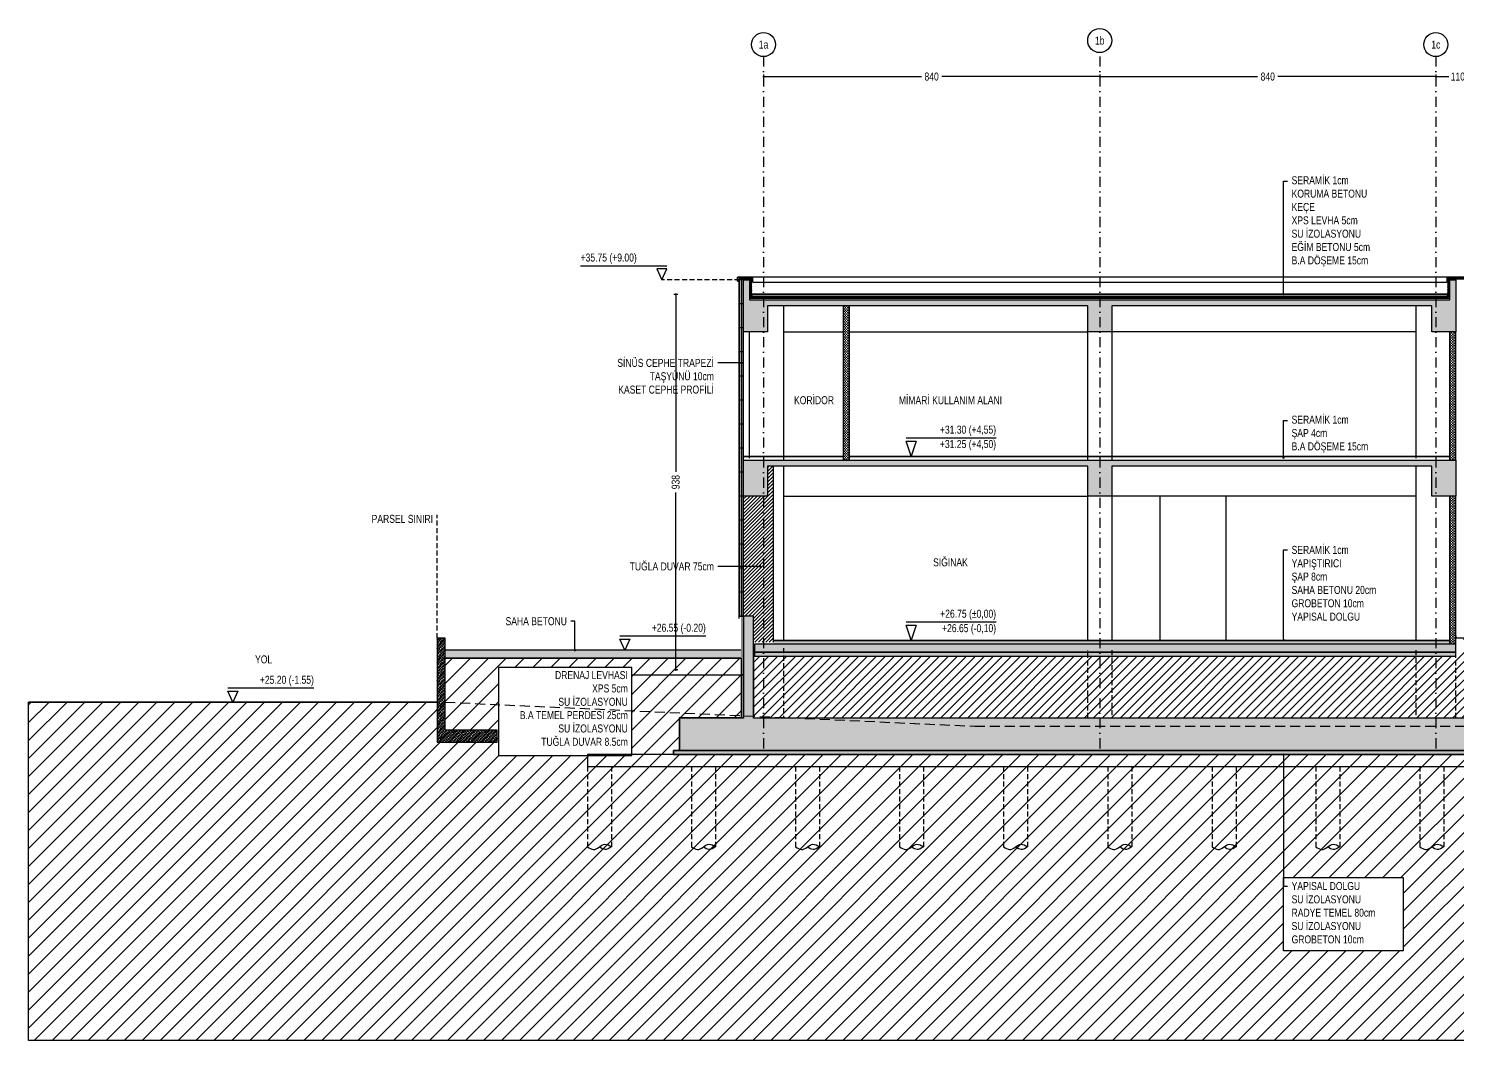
# Model space of a CAD drawing. Header units: centimetres. Extents: x 77182 to 116086, y 20619 to 33555.
# Drawn here: x 90438 to 94009, y 20940 to 23468 of the extents above; entities that cross this region are included whole.
import ezdxf
from ezdxf import colors
from ezdxf.entities.mleader import LeaderData, LeaderLine
from ezdxf.enums import TextEntityAlignment as Align
from ezdxf.math import Vec2, Vec3

# ---------------------------------------------------------------- set-up
doc = ezdxf.new("R2010")
doc.units = ezdxf.units.CM
doc.header["$LTSCALE"] = 100
doc.linetypes.add('DASHDOT2', pattern=[0.5, 0.25, -0.125, 0, -0.125])
doc.linetypes.add('HIDDEN2', pattern=[0.1875, 0.125, -0.0625])
for name, color, linetype in [('A-ANNO-DIMS', 187, 'Continuous'), ('A-ANNO-GRID', 155, 'DASHDOT2'), ('A-ANNO-TEXT', 50, 'Continuous'), ('A-ELEV-01', 255, 'Continuous'), ('A-ELEV-03', 251, 'Continuous'), ('A-ELEV-04', 250, 'Continuous'), ('A-FNSH-TILE', 63, 'Continuous'), ('A-HATCH', 253, 'Continuous'), ('A-WALL', 134, 'Continuous'), ('A-WALL-BRCK', 11, 'Continuous'), ('A-WALL-HTCH', 8, 'Continuous'), ('A-WALL-INSL', 249, 'Continuous'), ('A-WALL-PLST', 129, 'Continuous'), ('A-WALL-SNWPNL', 200, 'Continuous'), ('A-WALL-STEL', 202, 'Continuous'), ('L-TOPO', 49, 'Continuous'), ('S-CONC', 5, 'Continuous'), ('S-HTCH', 8, 'Continuous')]:
    doc.layers.add(name, color=color, linetype=linetype)
doc.styles.add('Fields_100', font='act_simplex.shx', dxfattribs={"width": 0.8, "height": 20})
doc.linetypes.add('BATTING', pattern='A,0.00254,-2.54,[134,ltypeshp.shx,S=2.54,R=0,X=-2.54,Y=0],-5.08,[134,ltypeshp.shx,S=2.54,R=180,X=2.54,Y=0],-2.54', length=10.16254)
doc.dimstyles.new('FIELDS_100', dxfattribs={"dimscale": 0, "dimtxt": 20, "dimasz": 5, "dimexe": 5, "dimexo": 5, "dimgap": 5, "dimtad": 0, "dimdec": 0, "dimzin": 0, "dimdsep": 46, "dimtxsty": 'Fields_100', "dimblk": 'DOT', "dimcen": 0.09, "dimclrt": 50, "dimadec": 0, "dimazin": 0, "dimtfac": 1, "dimtdec": 0, "dimtix": 1, "dimtofl": 0, "dimtmove": 1, "dimatfit": 3, "dimfxl": 5, "dimfxlon": 1, "dimtolj": 1, "dimtzin": 0, "dimarcsym": 0})
pattern_1 = [(45, (84445.261, 23206.629), (-4.490128, 4.490128), [])]
pattern_2 = [(0, (84445.2612, 23156.6288), (1.905, 1.09985226), [1.27, -2.54]), (120, (84445.2612, 23156.6288), (-1.905, 1.09985227), [1.27, -2.54]), (60, (84445.2612, 23156.6288), (4e-09, 2.19970452), [-2.54, 1.27])]
pattern_3 = [(45, (84445.261, 23427.608), (-4.490128, 4.490128), []), (45, (84449.7513, 23427.608), (-4.490128, 4.490128), [3.175, -1.5875])]
pattern_4 = [(50, (84445.261, 23206.629), (18.218467, -1.593909), [1.905, -20.955]), (355, (84445.261, 23206.629), (-3.524342, 19.105685), [1.524, -16.76406]), (100.45144, (84446.78, 23206.496), (14.694125, 17.511775), [1.619, -17.809024]), (46.1842, (84445.261, 23211.709), (27.107904, -4.204233), [2.8575, -31.4325]), (96.63556, (84447.52, 23211.358), (23.74041, 24.74261), [2.4285, -26.71356]), (351.18415, (84445.26, 23211.71), (23.74041, 24.74261), [2.286, -25.14597]), (21, (84447.801, 23210.439), (15.16144, -10.22652), [1.905, -20.955]), (326, (84447.801, 23210.439), (6.180203, 18.418797), [1.524, -16.764]), (71.45144, (84449.065, 23209.587), (21.341642, 8.192277), [1.619, -17.808994]), (37.5, (84445.261, 23206.629), (0.3088603, 8.455504), [0, -16.5608, 0, -17.018, 0, -16.8275]), (7.5, (84445.261, 23206.629), (6.681966, 10.0180575), [0, -9.7028, 0, -16.1798, 0, -6.4135]), (327.5, (84439.597, 23206.629), (13.5590595, -0.5728744), [0, -6.35, 0, -19.812, 0, -26.289]), (317.5, (84437.057, 23206.629), (14.812918, 2.542649), [0, -8.255, 0, -13.1572, 0, -18.669])]

# ---------------------------------------------------------------- blocks, each defined once
blk = doc.blocks.new('_Dot')
at = {"color": 0, "linetype": 'ByBlock', "lineweight": -2}
blk.add_line((-0.5, 0), (-1, 0), dxfattribs=at)
at = {"color": 0, "linetype": 'ByBlock', "const_width": 0.5}
blk.add_lwpolyline([(-0.25, 0, 1), (0.25, 0, 1)], format="xyb", close=True, dxfattribs=at)
blk = doc.blocks.new('*D23')
at = {"layer": 'A-ANNO-DIMS', "color": 0, "lineweight": -2, "transparency": 16777216}
for p, q in [((92274.7, 23353.5), (92274.7, 23343.5)), ((93114.7, 23353.5), (93114.7, 23343.5)), ((92279.7, 23348.5), (92669.1, 23348.5)), ((93109.7, 23348.5), (92720.3, 23348.5))]:
    blk.add_line(p, q, dxfattribs=at)
at = {"layer": 'DEFPOINTS', "color": 0, "transparency": 16777216}
for p in [(92274.7, 23398.5), (93114.7, 23398.5), (93114.7, 23348.5)]:
    blk.add_point(p, dxfattribs=at)
at = {"layer": 'A-ANNO-DIMS', "color": 0, "lineweight": -2, "transparency": 16777216, "xscale": 5, "yscale": 5, "zscale": 5, "rotation": 180}
blk.add_blockref('_Dot', (92274.7, 23348.5), dxfattribs=at)
at = {"layer": 'A-ANNO-DIMS', "color": 0, "lineweight": -2, "transparency": 16777216, "xscale": 5, "yscale": 5, "zscale": 5}
blk.add_blockref('_Dot', (93114.7, 23348.5), dxfattribs=at)
at = {"layer": 'A-ANNO-DIMS', "color": 50, "transparency": 16777216, "insert": (92694.7, 23348.5), "char_height": 20, "attachment_point": 5, "style": 'Fields_100'}
blk.add_mtext('\\A1;840', dxfattribs=at)
blk = doc.blocks.new('*D24')
at = {"layer": 'A-ANNO-DIMS', "color": 0, "lineweight": -2, "transparency": 16777216}
for p, q in [((93114.7, 23353.5), (93114.7, 23343.5)), ((93954.7, 23353.5), (93954.7, 23343.5)), ((93119.7, 23348.5), (93509.1, 23348.5)), ((93949.7, 23348.5), (93560.3, 23348.5))]:
    blk.add_line(p, q, dxfattribs=at)
at = {"layer": 'DEFPOINTS', "color": 0, "transparency": 16777216}
for p in [(93114.7, 23398.5), (93954.7, 23373.5), (93954.7, 23348.5)]:
    blk.add_point(p, dxfattribs=at)
at = {"layer": 'A-ANNO-DIMS', "color": 0, "lineweight": -2, "transparency": 16777216, "xscale": 5, "yscale": 5, "zscale": 5, "rotation": 180}
blk.add_blockref('_Dot', (93114.7, 23348.5), dxfattribs=at)
at = {"layer": 'A-ANNO-DIMS', "color": 0, "lineweight": -2, "transparency": 16777216, "xscale": 5, "yscale": 5, "zscale": 5}
blk.add_blockref('_Dot', (93954.7, 23348.5), dxfattribs=at)
at = {"layer": 'A-ANNO-DIMS', "color": 50, "transparency": 16777216, "insert": (93534.7, 23348.5), "char_height": 20, "attachment_point": 5, "style": 'Fields_100'}
blk.add_mtext('\\A1;840', dxfattribs=at)
blk = doc.blocks.new('*D25')
at = {"layer": 'A-ANNO-DIMS', "color": 0, "lineweight": -2, "transparency": 16777216}
for p, q in [((93954.7, 23353.5), (93954.7, 23343.5)), ((94064.7, 23353.5), (94064.7, 23343.5)), ((93959.7, 23348.5), (93987.2, 23348.5)), ((94059.7, 23348.5), (94032.2, 23348.5))]:
    blk.add_line(p, q, dxfattribs=at)
at = {"layer": 'DEFPOINTS', "color": 0, "transparency": 16777216}
for p in [(93954.7, 23373.5), (94064.7, 23373.5), (94064.7, 23348.5)]:
    blk.add_point(p, dxfattribs=at)
at = {"layer": 'A-ANNO-DIMS', "color": 0, "lineweight": -2, "transparency": 16777216, "xscale": 5, "yscale": 5, "zscale": 5, "rotation": 180}
blk.add_blockref('_Dot', (93954.7, 23348.5), dxfattribs=at)
at = {"layer": 'A-ANNO-DIMS', "color": 0, "lineweight": -2, "transparency": 16777216, "xscale": 5, "yscale": 5, "zscale": 5}
blk.add_blockref('_Dot', (94064.7, 23348.5), dxfattribs=at)
at = {"layer": 'A-ANNO-DIMS', "color": 50, "transparency": 16777216, "insert": (94009.7, 23348.5), "char_height": 20, "attachment_point": 5, "style": 'Fields_100'}
blk.add_mtext('\\A1;110', dxfattribs=at)
blk = doc.blocks.new('JET GROUT')
at = {"linetype": 'HIDDEN2'}
for points in [[(-30, 0), (-30, -200)], [(30, 0), (30, -200)]]:
    blk.add_lwpolyline(points, dxfattribs=at)
for points, knots in [([(-30, -200), (-25.1, -203.6), (-10.8, -214), (8.9, -187.9), (24.4, -196.8), (30, -200)], [0, 0, 0, 0, 16.350848, 47.934672, 65.567386, 65.567386, 65.567386, 65.567386]), ([(0, -200.3), (4.4, -203.3), (14.5, -209.5), (24.5, -203.3), (30, -200)], [179.801197, 179.801197, 179.801197, 179.801197, 259.646208, 355.156763, 355.156763, 355.156763, 355.156763])]:
    blk.add_open_spline(points, degree=3, knots=knots)
blk = doc.blocks.new('*D95')
at = {"layer": 'A-ANNO-DIMS', "color": 0, "lineweight": -2, "transparency": 16777216}
for p, q in [((92060.1, 22804.4), (92050.1, 22804.4)), ((92055.1, 22799.4), (92055.1, 22360.8)), ((92055.1, 21871), (92055.1, 22309.6)), ((92060.1, 21866), (92050.1, 21866))]:
    blk.add_line(p, q, dxfattribs=at)
at = {"layer": 'DEFPOINTS', "color": 0, "transparency": 16777216}
for p in [(92367.4, 22804.4), (92055.1, 21866), (92367.4, 21866)]:
    blk.add_point(p, dxfattribs=at)
at = {"layer": 'A-ANNO-DIMS', "color": 0, "lineweight": -2, "transparency": 16777216, "xscale": 5, "yscale": 5, "zscale": 5}
for p, rotation in [((92055.1, 22804.4), 90), ((92055.1, 21866), 270)]:
    blk.add_blockref('_Dot', p, dxfattribs=dict(at, rotation=rotation))
at = {"layer": 'A-ANNO-DIMS', "color": 50, "transparency": 16777216, "insert": (92055.1, 22335.2), "char_height": 20, "attachment_point": 5, "rotation": 90, "style": 'Fields_100'}
blk.add_mtext('\\A1;938', dxfattribs=at)

msp = doc.modelspace()

# ---------------------------------------------------------------- hatches: boundary and pattern name
at = {"layer": 'A-HATCH'}
h = msp.add_hatch(dxfattribs=at)
h.set_pattern_fill('LINE', color=256, scale=10, angle=45, style=0)
h.set_pattern_definition([(45, (95292.908, 16351.703), (-22.45064, 22.45064), [])])
h.paths.add_polyline_path([(116038, 21785.4), (116038, 20940.3), (90438, 20940.3), (90438, 21785.4), (91458.7, 21785.4), (91458.7, 21685.4), (91608.7, 21685.4), (91608.7, 21715.4), (91478.7, 21715.4), (91478.7, 21895.4), (92218.7, 21895.4), (92218.7, 21746.4), (92063.7, 21746.4), (92063.7, 21664.4), (92049.7, 21664.4), (92049.7, 21654.4), (112280.7, 21654.4), (112280.7, 21664.4), (112265.7, 21664.4), (112265.7, 21746.4), (111809.2, 21746.4), (111809.2, 21810.4), (112114.7, 21810.4), (114922.6, 21765.4), (114923, 21785.4)])
h.paths.add_polyline_path([(91945.5, 21872.2), (91612.5, 21872.2), (91612.5, 21652.6), (91945.5, 21652.6)], flags=16)
h.paths.add_polyline_path([(106591.4, 21347.1), (106890.1, 21347.1), (106890.1, 21164.3), (106591.4, 21164.3)], flags=16)
h.paths.add_polyline_path([(95798, 21347.1), (96096.7, 21347.1), (96096.7, 21164.3), (95798, 21164.3)], flags=16)
h.paths.add_polyline_path([(93574.3, 21347.1), (93873, 21347.1), (93873, 21164.3), (93574.3, 21164.3)], flags=16)
h = msp.add_hatch(dxfattribs=at)
h.set_pattern_fill('LINE', color=256, scale=5, angle=45, style=0)
h.set_pattern_definition([(45, (95292.908, 16351.703), (-11.22532, 11.22532), [])])
h.paths.add_polyline_path([(92250.7, 21746.4), (92250.7, 21900.4), (94004.7, 21900.4), (94004.7, 21910.4), (109888.7, 21910.4), (109899.7, 21910.4), (111782.7, 21910.4), (111782.7, 21664.4), (111768.2, 21664.4), (111768.2, 21654.4), (110484.7, 21654.4), (110484.7, 21664.4), (110465.2, 21664.9), (110465.2, 21745.9), (110064.2, 21745.9), (110064.2, 21664.4), (110044.7, 21664.4), (110044.7, 21654.4), (108684.7, 21654.4), (108684.7, 21664.4), (108665.2, 21664.4), (108665.2, 21745.9), (108264.2, 21745.9), (108264.2, 21664.4), (108244.7, 21664.4), (108244.7, 21654.4), (106884.7, 21654.4), (106884.7, 21664.4), (106865.2, 21664.4), (106865.2, 21745.9), (106464.2, 21745.9), (106464.2, 21664.4), (106444.7, 21664.4), (106444.7, 21654.4), (105084.7, 21654.4), (105084.7, 21664.4), (105065.2, 21664.4), (105065.2, 21745.9), (104664.2, 21745.9), (104664.2, 21664.4), (104644.7, 21664.4), (104644.7, 21654.4), (103284.7, 21654.4), (103284.7, 21664.4), (103265.2, 21664.4), (103265.2, 21745.9), (102764.2, 21745.9), (102764.2, 21664.4), (102744.7, 21664.4), (102744.7, 21654.4), (101484.7, 21654.4), (101484.7, 21664.4), (101465.2, 21664.4), (101465.2, 21745.9), (101064.2, 21745.9), (101064.2, 21664.4), (101044.7, 21664.4), (101044.7, 21654.4), (99684.7, 21654.4), (99684.7, 21664.4), (99665.2, 21664.4), (99665.2, 21745.9), (99264.2, 21745.9), (99264.2, 21664.4), (99244.7, 21664.4), (99244.7, 21654.4), (97884.7, 21654.4), (97884.7, 21664.4), (97865.2, 21664.4), (97865.2, 21745.9), (97464.2, 21745.9), (97464.2, 21664.4), (97444.7, 21664.4), (97444.7, 21654.4), (96084.7, 21654.4), (96084.7, 21664.4), (96065.2, 21664.4), (96065.2, 21745.9), (95664.2, 21745.9), (95664.2, 21664.4), (95644.7, 21664.4), (95644.7, 21654.4), (94279.7, 21654.4), (94279.7, 21664.4), (94265.2, 21664.4), (94265.7, 21746.4)])
at = {"layer": 'A-WALL-BRCK'}
h = msp.add_hatch(dxfattribs=at)
h.set_pattern_fill('ANSI31', color=256, scale=2)
h.set_pattern_definition(pattern_1)
h.paths.add_polyline_path([(92299.7, 22375.4), (92284.7, 22375.4), (92284.7, 22300.4), (92274.7, 22300.4), (92274.7, 21935.4), (92299.7, 21935.4)])
h = msp.add_hatch(dxfattribs=at)
h.set_pattern_fill('ANSI31', color=256, scale=2)
h.set_pattern_definition(pattern_1)
h.paths.add_polyline_path([(92274.7, 22300.4), (92224.7, 22300.4), (92224.7, 22000.4), (92249.7, 22000.4), (92249.7, 21935.4), (92251.7, 21935.4), (92274.7, 21935.4)])
at = {"layer": 'A-WALL-HTCH'}
h = msp.add_hatch(dxfattribs=at)
h.set_pattern_fill('DASH', color=256)
h.set_pattern_definition([(0, (82930.2612, 23606.6288), (3.175, 3.175), [3.175, -3.175])])
h.paths.add_polyline_path([(92489.7, 22775.4), (92474.7, 22775.4), (92474.7, 22390.4), (92489.7, 22390.4)])
h = msp.add_hatch(dxfattribs=at)
h.set_pattern_fill('DASH', color=256)
h.set_pattern_definition([(0, (84445.2612, 23606.6288), (3.175, 3.175), [3.175, -3.175])])
h.paths.add_polyline_path([(94004.7, 22710.4), (93989.7, 22710.4), (93989.7, 22390.4), (94004.7, 22390.4)])
h = msp.add_hatch(dxfattribs=at)
h.set_pattern_fill('DASH', color=256)
h.set_pattern_definition([(0, (84445.2612, 23206.6288), (3.175, 3.175), [3.175, -3.175])])
h.paths.add_polyline_path([(94004.7, 22300.4), (93989.7, 22300.4), (93989.7, 21930.4), (94004.7, 21930.4)])
at = {"layer": 'A-WALL-INSL'}
h = msp.add_hatch(dxfattribs=at)
h.set_pattern_fill('HONEY', color=256, scale=0.4)
h.set_pattern_definition(pattern_2)
h.paths.add_polyline_path([(92245.7, 22840.4), (92240.7, 22840.4), (92240.7, 22795.4), (92245.7, 22795.4)])
h = msp.add_hatch(dxfattribs=at)
h.set_pattern_fill('HONEY', color=256, scale=0.4)
h.set_pattern_definition(pattern_2)
h.paths.add_polyline_path([(93988.7, 22845.2), (93983.7, 22845.2), (93983.7, 22795.4), (93988.7, 22795.4)])
h = msp.add_hatch(dxfattribs=at)
h.set_pattern_fill('HONEY', color=256, scale=0.4)
h.set_pattern_definition(pattern_2)
h.paths.add_polyline_path([(93983.7, 22799.4), (92245.7, 22799.4), (92245.7, 22795.4), (93983.7, 22795.4)])
h = msp.add_hatch(dxfattribs=at)
h.set_pattern_fill('HONEY', color=256, scale=0.4)
h.set_pattern_definition([(0, (84445.2612, 23206.6288), (1.905, 1.09985226), [1.27, -2.54]), (120, (84445.2612, 23206.6288), (-1.905, 1.09985227), [1.27, -2.54]), (60, (84445.2612, 23206.6288), (4e-09, 2.19970452), [-2.54, 1.27])])
h.paths.add_polyline_path([(92223.7, 22000.4), (92218.7, 22000.4), (92218.7, 21745.9), (92223.7, 21745.9)])
at = {"layer": 'S-HTCH'}
h = msp.add_hatch(dxfattribs=at)
h.set_pattern_fill('ANSI33', color=256, style=0, pattern_type=2)
h.set_pattern_definition([(45, (84445.261, 23377.608), (-4.490128, 4.490128), []), (45, (84449.7513, 23377.608), (-4.490128, 4.490128), [3.175, -1.5875])])
h.paths.add_polyline_path([(92224.7, 22840.4), (92239.7, 22840.4), (92239.7, 22790.4), (93989.7, 22790.4), (93989.7, 22840.4), (94004.7, 22840.4), (94004.7, 22710.4), (93944.7, 22710.4), (93944.7, 22775.4), (93144.7, 22775.4), (93144.7, 22710.4), (93084.7, 22710.4), (93084.7, 22775.4), (92284.7, 22775.4), (92284.7, 22710.4), (92224.7, 22710.4)], flags=0)
h = msp.add_hatch(dxfattribs=at)
h.set_pattern_fill('AR-CONC', color=256, scale=0.1, style=0)
h.set_pattern_definition([(50, (84445.261, 23156.629), (18.218467, -1.593909), [1.905, -20.955]), (355, (84445.261, 23156.629), (-3.524342, 19.105685), [1.524, -16.76406]), (100.45144, (84446.78, 23156.496), (14.694125, 17.511775), [1.619, -17.809024]), (46.1842, (84445.261, 23161.709), (27.107904, -4.204233), [2.8575, -31.4325]), (96.63556, (84447.52, 23161.358), (23.74041, 24.74261), [2.4285, -26.71356]), (351.18415, (84445.26, 23161.71), (23.74041, 24.74261), [2.286, -25.14597]), (21, (84447.801, 23160.439), (15.16144, -10.22652), [1.905, -20.955]), (326, (84447.801, 23160.439), (6.180203, 18.418797), [1.524, -16.764]), (71.45144, (84449.065, 23159.587), (21.341642, 8.192277), [1.619, -17.808994]), (37.5, (84445.261, 23156.629), (0.3088603, 8.455504), [0, -16.5608, 0, -17.018, 0, -16.8275]), (7.5, (84445.261, 23156.629), (6.681966, 10.0180575), [0, -9.7028, 0, -16.1798, 0, -6.4135]), (327.5, (84439.597, 23156.629), (13.5590595, -0.5728744), [0, -6.35, 0, -19.812, 0, -26.289]), (317.5, (84437.057, 23156.629), (14.812918, 2.542649), [0, -8.255, 0, -13.1572, 0, -18.669])])
h.paths.add_polyline_path([(93983.7, 22804.4), (92245.7, 22804.4), (92245.7, 22799.4), (93983.7, 22799.4)])
h = msp.add_hatch(dxfattribs=at)
h.set_pattern_fill('ANSI33', color=256, style=0, pattern_type=2)
h.set_pattern_definition(pattern_3)
h.paths.add_polyline_path([(92224.7, 22390.4), (94004.7, 22390.4), (94004.7, 22300.4), (93944.7, 22300.4), (93944.7, 22375.4), (93144.7, 22375.4), (93144.7, 22300.4), (93084.7, 22300.4), (93084.7, 22375.4), (92284.7, 22375.4), (92284.7, 22300.4), (92224.7, 22300.4)], flags=0)
h = msp.add_hatch(dxfattribs=at)
h.set_pattern_fill('ANSI33', color=256, style=0, pattern_type=2)
h.set_pattern_definition(pattern_3)
h.paths.add_polyline_path([(92064.7, 21665.4), (94264.7, 21665.4), (94264.7, 21745.4), (92249.7, 21745.4), (92249.7, 22000.4), (92224.7, 22000.4), (92224.7, 21745.4), (92064.7, 21745.4)])
h = msp.add_hatch(dxfattribs=at)
h.set_pattern_fill('ANSI33', color=256, style=0)
h.set_pattern_definition([(45, (84445.261, 23226.629), (-4.490128, 4.490128), []), (45, (84449.7513, 23226.629), (-4.490128, 4.490128), [3.175, -1.5875])])
h.paths.add_polyline_path([(91608.7, 21715.4), (91478.7, 21715.4), (91478.7, 21935.4), (91478.7, 21945.4), (91458.7, 21945.4), (91458.7, 21685.4), (91608.7, 21685.4)])
h = msp.add_hatch(dxfattribs=at)
h.set_pattern_fill('ANSI33', color=256, style=0)
h.set_pattern_definition([(45, (84445.261, 23201.629), (-4.490128, 4.490128), []), (45, (84449.7513, 23201.629), (-4.490128, 4.490128), [3.175, -1.5875])])
h.paths.add_polyline_path([(94004.7, 21930.4), (92251.7, 21930.4), (92251.7, 21910.4), (94004.7, 21910.4)])
h = msp.add_hatch(dxfattribs=at)
h.set_pattern_fill('AR-CONC', color=256, scale=0.1, style=0)
h.set_pattern_definition(pattern_4)
h.paths.add_polyline_path([(92299.7, 21939.4), (92299.7, 21930.4), (93989.7, 21930.4), (93989.7, 21939.4)])
h = msp.add_hatch(dxfattribs=at)
h.set_pattern_fill('ANSI33', color=256, style=0)
h.set_pattern_definition([(45, (84445.261, 23206.629), (-4.490128, 4.490128), []), (45, (84449.7513, 23206.629), (-4.490128, 4.490128), [3.175, -1.5875])])
h.paths.add_polyline_path([(92218.7, 21915.4), (92127.9, 21915.4), (91478.7, 21915.4), (91478.7, 21895.4), (92127.9, 21895.4), (92218.7, 21895.4)])
h = msp.add_hatch(dxfattribs=at)
h.set_pattern_fill('AR-CONC', color=256, scale=0.1, style=0)
h.set_pattern_definition([(50, (95292.908, 16351.703), (18.218467, -1.59391), [1.905, -20.955]), (355, (95292.908, 16351.703), (-3.52434, 19.105685), [1.524, -16.76406]), (100.45144, (95294.426, 16351.57), (14.694125, 17.511775), [1.619, -17.809024]), (46.1842, (95292.908, 16356.783), (27.107904, -4.20423), [2.8575, -31.4325]), (96.63556, (95295.167, 16356.433), (23.74041, 24.74261), [2.4285, -26.71356]), (351.18415, (95292.908, 16356.783), (23.74041, 24.74261), [2.286, -25.14597]), (21, (95295.448, 16355.513), (15.16144, -10.22652), [1.905, -20.955]), (326, (95295.448, 16355.513), (6.180203, 18.418797), [1.524, -16.764]), (71.45144, (95296.711, 16354.661), (21.34164, 8.192277), [1.619, -17.808994]), (37.5, (95292.908, 16351.703), (0.30886, 8.455504), [0, -16.5608, 0, -17.018, 0, -16.8275]), (7.5, (95292.908, 16351.703), (6.681966, 10.018057), [0, -9.7028, 0, -16.1798, 0, -6.4135]), (327.5, (95287.244, 16351.703), (13.5590595, -0.5728744), [0, -6.35, 0, -19.812, 0, -26.289]), (317.5, (95284.704, 16351.703), (14.812918, 2.54265), [0, -8.255, 0, -13.1572, 0, -18.669])])
h.paths.add_polyline_path([(94004.7, 21910.4), (92251.7, 21910.4), (92251.7, 21900.4), (94004.7, 21900.4)])
h = msp.add_hatch(dxfattribs=at)
h.set_pattern_fill('AR-CONC', color=256, scale=0.1, style=0)
h.set_pattern_definition(pattern_4)
h.paths.add_polyline_path([(94284.7, 21664.4), (92049.7, 21664.4), (92049.7, 21654.4), (94284.7, 21654.4)])

# ---------------------------------------------------------------- linework, layer by layer
at = {"layer": 'A-ANNO-DIMS', "linetype": 'HIDDEN2'}
for p, q in [((92214.7, 22840.4), (92020.2, 22840.4)), ((91458.7, 21945.4), (91458.7, 22253.5))]:
    msp.add_line(p, q, dxfattribs=at)
at = {"layer": 'A-ANNO-DIMS'}
for points in [[(91817.5, 22875.4), (92032.7, 22875.4)], [(92855.8, 22445.4), (92630.7, 22445.4)], [(92855.8, 21985.4), (92630.7, 21985.4)], [(92130.4, 21950.4), (91915.3, 21950.4)], [(91151, 21820.4), (90935.9, 21820.4)]]:
    msp.add_lwpolyline(points, dxfattribs=at)
for points in [[(92020.2, 22840.4), (92032.7, 22867.9), (92007.7, 22867.9)], [(92643.2, 22400.4), (92630.7, 22437.9), (92655.7, 22437.9)], [(92643.2, 21940.4), (92630.7, 21977.9), (92655.7, 21977.9)], [(91927.8, 21915.4), (91915.3, 21942.9), (91940.3, 21942.9)], [(90948.4, 21785.4), (90935.9, 21812.9), (90960.9, 21812.9)]]:
    msp.add_lwpolyline(points, close=True, dxfattribs=at)
at = {"layer": 'A-ANNO-GRID'}
for points in [[(92274.7, 23398.5), (92274.7, 21665.4)], [(93114.7, 23398.5), (93114.7, 21665.4)], [(93954.7, 23398.5), (93954.7, 21665.4)]]:
    msp.add_lwpolyline(points, dxfattribs=at)
at = {"layer": 'A-ANNO-GRID', "linetype": 'Continuous', "ltscale": 10}
for centre in [(93114.7, 23438.5), (92274.7, 23428.5), (93954.7, 23428.5)]:
    msp.add_circle(centre, 30, dxfattribs=at)
at = {"layer": 'A-ELEV-01'}
for p, q in [((92214.7, 22840.4), (92214.7, 22000.4)), ((91834.7, 21624.4), (112494.7, 21624.4))]:
    msp.add_line(p, q, dxfattribs=at)
for points in [[(92324.7, 22775.4), (92324.7, 22390.4)], [(93904.7, 22775.4), (93904.7, 22395.4)], [(92224.7, 22000.4), (92224.7, 22710.4)], [(92239.7, 22395.4), (92239.7, 22710.4)], [(92324.7, 22710.4), (92474.7, 22710.4)], [(92489.7, 22710.4), (93084.7, 22710.4)], [(93084.7, 22390.4), (93084.7, 22710.4)], [(93144.7, 22710.4), (93144.7, 22390.4)], [(93904.7, 22710.4), (93144.7, 22710.4)], [(92324.7, 22375.4), (92324.7, 21940.4)], [(93904.7, 22375.4), (93904.7, 21940.4)], [(92224.7, 22000.4), (92224.7, 22300.4)], [(92324.7, 22300.4), (93084.7, 22300.4)], [(93084.7, 21940.4), (93084.7, 22300.4)], [(93904.7, 22300.4), (93144.7, 22300.4)], [(93144.7, 22300.4), (93144.7, 21940.4)], [(92049.7, 21654.4), (91834.7, 21654.4), (91834.7, 21624.4)]]:
    msp.add_lwpolyline(points, dxfattribs=at)
at = {"layer": 'A-ELEV-01', "linetype": 'HIDDEN2'}
for points in [[(92324.7, 21920.4), (92324.7, 21745.9)], [(93084.7, 21745.9), (93084.7, 21915.4)], [(93144.7, 21915.4), (93144.7, 21745.9)], [(93904.7, 21915.4), (93904.7, 21745.9)], [(94004.7, 21745.9), (94004.7, 21900.4)]]:
    msp.add_lwpolyline(points, dxfattribs=at)
at = {"layer": 'A-ELEV-01'}
msp.add_lwpolyline([(91945.5, 21872.2), (91612.5, 21872.2), (91612.5, 21652.6), (91945.5, 21652.6)], close=True, dxfattribs=at)
at = {"layer": 'A-ELEV-03'}
for p, q in [((93264.7, 22300.4), (93264.7, 21940.4)), ((93429.7, 22300.4), (93429.7, 21940.4))]:
    msp.add_line(p, q, dxfattribs=at)
at = {"layer": 'A-ELEV-04'}
for p, q in [((112125.2, 22847.6), (92209.4, 22847.6)), ((92247.8, 22834.5), (93981.6, 22834.5))]:
    msp.add_line(p, q, dxfattribs=at)
at = {"layer": 'A-FNSH-TILE'}
for p, q in [((92224.7, 22400.4), (92474.7, 22400.4)), ((92224.7, 22399.4), (92474.7, 22399.4)), ((92489.7, 22400.4), (93989.7, 22400.4)), ((92489.7, 22399.4), (93989.7, 22399.4)), ((92299.7, 21940.4), (93989.7, 21940.4)), ((92299.7, 21939.4), (93989.7, 21939.4))]:
    msp.add_line(p, q, dxfattribs=at)
for points in [[(92245.7, 22805.4), (93983.7, 22805.4)], [(92245.7, 22804.4), (93983.7, 22804.4)]]:
    msp.add_lwpolyline(points, dxfattribs=at)
at = {"layer": 'A-HATCH'}
msp.add_lwpolyline([(116038, 20940.3), (90438, 20940.3), (90438, 21785.4), (91458.7, 21785.4), (91458.7, 21685.4), (91608.7, 21685.4), (91608.7, 21715.4), (91478.7, 21715.4), (91478.7, 21895.4), (92218.7, 21895.4), (92218.7, 21746.4), (92063.7, 21746.4), (92063.7, 21664.4), (92049.7, 21664.4), (92049.7, 21654.4), (112280.7, 21654.4)], dxfattribs=at)
msp.add_lwpolyline([(93574.3, 21347.1), (93873, 21347.1), (93873, 21164.3), (93574.3, 21164.3)], close=True, dxfattribs=at)
at = {"layer": 'A-WALL'}
for points in [[(92474.7, 22390.4), (92474.7, 22775.4)], [(92489.7, 22390.4), (92489.7, 22775.4)], [(93989.7, 22390.4), (93989.7, 22710.4)], [(94004.7, 22390.4), (94004.7, 22710.4)], [(93989.7, 21930.4), (93989.7, 22300.4)], [(94004.7, 21930.4), (94004.7, 22300.4)]]:
    msp.add_lwpolyline(points, dxfattribs=at)
at = {"layer": 'A-WALL-BRCK'}
msp.add_line((92299.7, 21935.4), (92299.7, 22375.4), dxfattribs=at)
at = {"layer": 'A-WALL-INSL', "linetype": 'BATTING', "ltscale": 0.005}
msp.add_line((92219.7, 22839.4), (92219.7, 22000.4), dxfattribs=at)
at = {"layer": 'A-WALL-INSL'}
for p, q in [((92245.7, 22805.4), (92245.7, 22795.4)), ((92223.7, 22000.4), (92223.7, 21751.4)), ((92250.7, 21746.4), (92250.7, 21909.9)), ((92063.7, 21746.4), (92063.7, 21664.4)), ((92063.7, 21746.4), (92063.7, 21664.4)), ((92063.7, 21664.4), (94265.7, 21664.4))]:
    msp.add_line(p, q, dxfattribs=at)
for points in [[(92214.7, 22840.4), (92214.7, 22845.4), (92245.7, 22845.4)], [(92240.7, 22840.4), (92240.7, 22794.9)], [(93988.7, 22794.9), (93988.7, 22840.4)], [(93989.7, 22795.4), (92239.7, 22795.4)], [(93983.7, 22794.9), (93983.7, 22805.4)]]:
    msp.add_lwpolyline(points, dxfattribs=at)
at = {"layer": 'A-WALL-INSL', "linetype": 'BATTING', "ltscale": 0.002}
for points in [[(92214.7, 22842.9), (92245.7, 22842.9)], [(93989.7, 22842.9), (94026.2, 22842.9)]]:
    msp.add_lwpolyline(points, dxfattribs=at)
at = {"layer": 'A-WALL-INSL', "linetype": 'HIDDEN2', "ltscale": 0.5, "const_width": 1}
for points in [[(94004.7, 22840.9), (93989.2, 22840.9), (93989.2, 22794.9), (92240.2, 22794.9), (92240.2, 22840.4)], [(92224.2, 22000.4), (92224.2, 21745.9), (92064.2, 21745.9), (92064.2, 21664.9), (94265.2, 21664.9), (94265.2, 21745.9), (92250.2, 21745.9), (92250.2, 21909.9)]]:
    msp.add_lwpolyline(points, dxfattribs=at)
at = {"layer": 'A-WALL-INSL', "ltscale": 0.002, "const_width": 0.2}
msp.add_lwpolyline([(94026.2, 22795), (94026.2, 22845.2), (93983.7, 22845.2)], dxfattribs=at)
at = {"layer": 'A-WALL-INSL', "const_width": 1}
msp.add_lwpolyline([(92218.7, 21915.4), (92218.7, 21746.4)], dxfattribs=at)
at = {"layer": 'A-WALL-PLST', "const_width": 0.2}
for points in [[(92245.7, 22845.4), (92245.7, 22805.4)], [(93983.7, 22805.4), (93983.7, 22845.2)], [(92218.7, 21915.4), (92218.7, 22000.4)]]:
    msp.add_lwpolyline(points, dxfattribs=at)
at = {"layer": 'A-WALL-SNWPNL', "ltscale": 100}
for p, q in [((92212.7, 22840.4), (92212.7, 22000.4)), ((92224.7, 22840.4), (92214.7, 22840.4)), ((92224.7, 22840.4), (92214.7, 22840.4)), ((92224.7, 22000.4), (92224.7, 22840.4)), ((92224.7, 22780.4), (92214.7, 22780.4)), ((92224.7, 22780.4), (92214.7, 22780.4)), ((92224.7, 22720.4), (92214.7, 22720.4)), ((92224.7, 22660.4), (92214.7, 22660.4)), ((92224.7, 22600.4), (92214.7, 22600.4)), ((92224.7, 22540.4), (92214.7, 22540.4)), ((92224.7, 22480.4), (92214.7, 22480.4)), ((92224.7, 22420.4), (92214.7, 22420.4)), ((92224.7, 22420.4), (92214.7, 22420.4)), ((92224.7, 22420.4), (92214.7, 22420.4)), ((92224.7, 22360.4), (92214.7, 22360.4)), ((92224.7, 22300.4), (92214.7, 22300.4)), ((92224.7, 22300.4), (92214.7, 22300.4)), ((92224.7, 22240.4), (92214.7, 22240.4)), ((92224.7, 22180.4), (92214.7, 22180.4)), ((92224.7, 22120.4), (92214.7, 22120.4)), ((92224.7, 22060.4), (92214.7, 22060.4)), ((92224.7, 22000.4), (92214.7, 22000.4)), ((92214.7, 22000.4), (92224.7, 22000.4))]:
    msp.add_line(p, q, dxfattribs=at)
for points in [[(92224.7, 22000.4), (92224.7, 22840.4)], [(92223.7, 22000.4), (92212.7, 22000.4), (92212.7, 21995.4), (92213.7, 21995.4), (92213.7, 21996.4)]]:
    msp.add_lwpolyline(points, dxfattribs=at)
at = {"layer": 'A-WALL-STEL'}
msp.add_lwpolyline([(92247.8, 22834.5), (92246.7, 22835.6), (92246.7, 22846), (92209.4, 22847.5), (92209.4, 22837.7), (92211.9, 22837.7), (92211.9, 22835.6), (92211.8, 22835.6), (92211.8, 22837.6), (92209.3, 22837.6), (92209.3, 22847.6), (92246.8, 22846.1), (92246.8, 22835.6), (92247.9, 22834.6)], close=True, dxfattribs=at)
for points in [[(94004.9, 22846.8), (93982.6, 22846.1), (93982.6, 22835.6), (93981.5, 22834.6), (93981.6, 22834.5)], [(93981.6, 22834.5), (93982.7, 22835.6), (93982.7, 22846), (94004.9, 22846.7)], [(94004.9, 22846.8), (94027.3, 22846.1), (94027.3, 22835.6), (94028.4, 22834.6), (94028.3, 22834.5)], [(94028.3, 22834.5), (94027.2, 22835.6), (94027.2, 22846), (94004.9, 22846.7)], [(94004.7, 21951.4), (94004.7, 21946.4), (94024.7, 21946.4), (94024.7, 21941.4)]]:
    msp.add_lwpolyline(points, dxfattribs=at)
at = {"layer": 'L-TOPO', "color": 1, "linetype": 'HIDDEN2', "ltscale": 2}
msp.add_lwpolyline([(91478.7, 21785.4), (92803, 21725.4), (109568.5, 21725.4), (114922.6, 21765.4)], dxfattribs=at)
at = {"layer": 'S-CONC'}
for p, q in [((94004.7, 21910.4), (94004.7, 21930.4)), ((92251.7, 21910.4), (92251.7, 21915.4)), ((92223.7, 21751.4), (92223.7, 21746.4))]:
    msp.add_line(p, q, dxfattribs=at)
for points in [[(92224.7, 22840.4), (92239.7, 22840.4), (92239.7, 22790.4), (93989.7, 22790.4), (93989.7, 22840.4), (94004.7, 22840.4), (94004.7, 22710.4), (93944.7, 22710.4), (93944.7, 22775.4), (93144.7, 22775.4), (93144.7, 22710.4), (93084.7, 22710.4), (93084.7, 22775.4), (92284.7, 22775.4), (92284.7, 22710.4), (92224.7, 22710.4)], [(92224.7, 22390.4), (94004.7, 22390.4), (94004.7, 22300.4), (93944.7, 22300.4), (93944.7, 22375.4), (93144.7, 22375.4), (93144.7, 22300.4), (93084.7, 22300.4), (93084.7, 22375.4), (92284.7, 22375.4), (92284.7, 22300.4), (92224.7, 22300.4)], [(92064.7, 21665.4), (94264.7, 21665.4), (94264.7, 21745.4), (92249.7, 21745.4), (92249.7, 22000.4), (92224.7, 22000.4), (92224.7, 21745.4), (92064.7, 21745.4)], [(91478.7, 21915.4), (91478.7, 21945.4), (91458.7, 21945.4), (91458.7, 21685.4), (91608.7, 21685.4), (91608.7, 21715.4), (91478.7, 21715.4)], [(94004.7, 21910.4), (92251.7, 21910.4), (92251.7, 21900.4), (94004.7, 21900.4)], [(92049.7, 21664.4), (94279.7, 21664.4), (94279.7, 21654.4), (92049.7, 21654.4)]]:
    msp.add_lwpolyline(points, close=True, dxfattribs=at)
for points in [[(93989.7, 22794.4), (92239.7, 22794.4)], [(92245.7, 22799.4), (93983.7, 22799.4)], [(94004.7, 21930.4), (92251.7, 21930.4), (92251.7, 21910.4)], [(92127.9, 21915.4), (91478.7, 21915.4)], [(92127.9, 21895.4), (91478.7, 21895.4)], [(92218.7, 21915.4), (92127.9, 21915.4)], [(92218.7, 21895.4), (92127.9, 21895.4)], [(92251.7, 21910.4), (94004.7, 21910.4)], [(91458.7, 21785.4), (90438, 21785.4)]]:
    msp.add_lwpolyline(points, dxfattribs=at)

# ---------------------------------------------------------------- block references
at = {"layer": 'A-ELEV-01', "linetype": 'ByBlock'}
msp.add_blockref('JET GROUT', (91864.7, 21624.4), dxfattribs=at)
at = {"layer": 'A-ELEV-01'}
for p in [(92124.7, 21624.4), (92384.7, 21624.4), (92644.7, 21624.4), (92904.7, 21624.4), (93164.7, 21624.4), (93425.6, 21624.4), (93684.7, 21624.4), (93944.7, 21624.4)]:
    msp.add_blockref('JET GROUT', p, dxfattribs=at)

# ---------------------------------------------------------------- texts
at = {"layer": 'A-ANNO-DIMS', "color": 50, "char_height": 20, "style": 'Fields_100'}
for s, insert, attachment_point in [('+35.75 (+9.00)', (91817.5, 22880.4), 7), ('+31.30 (+4,55)', (92855.8, 22450.4), 9), ('+31.25 (+4,50)', (92855.8, 22440.4), 3), ('PARSEL SINIRI', (91448.7, 22253.5), 3), ('+26.75 (%%P0,00)', (92855.8, 21990.4), 9), ('+26.55 (-0.20)', (92130.4, 21955.4), 9), ('+26.65 (-0,10)', (92855.8, 21980.4), 3), ('+25.20 (-1.55)', (91151, 21825.4), 9)]:
    msp.add_mtext_dynamic_manual_height_columns(s, width=226.336, gutter_width=100, heights=[0], dxfattribs=dict(at, insert=insert, attachment_point=attachment_point))
at = {"layer": 'A-ANNO-GRID', "color": 50, "style": 'Fields_100', "width": 0.8}
for s, p in [('1a', (92274.7, 23428.5)), ('1b', (93114.7, 23438.5)), ('1c', (93954.7, 23428.5))]:
    msp.add_text(s, height=20, rotation=359.9267, dxfattribs=at).set_placement(p, align=Align.MIDDLE_CENTER)
at = {"layer": 'A-ANNO-TEXT', "char_height": 20, "attachment_point": 5, "style": 'Fields_100'}
for s, width, insert in [('KORİDOR', 342.916, (92400.8, 22539.8)), ('MİMARİ KULLANIM ALANI', 342.916, (92741.8, 22539.8)), ('SIĞINAK', 211.606, (92741.8, 22134.8)), ('YOL', 211.606, (91025.4, 21892.2))]:
    msp.add_mtext_dynamic_manual_height_columns(s, width=width, gutter_width=100, heights=[0], dxfattribs=dict(at, insert=insert))

# ---------------------------------------------------------------- dimensions: what is measured, and where the dimension line sits
at = {"layer": 'A-ANNO-DIMS'}
for base, p1, p2, picture, middle in [((93114.7, 23348.5), (92274.7, 23398.5), (93114.7, 23398.5), '*D23', (92694.7, 23348.5)), ((93954.7, 23348.5), (93114.7, 23398.5), (93954.7, 23373.5), '*D24', (93534.7, 23348.5)), ((94064.7, 23348.5), (93954.7, 23373.5), (94064.7, 23373.5), '*D25', (94009.7, 23348.5))]:
    dim = msp.add_linear_dim(base=base, p1=p1, p2=p2, dimstyle='FIELDS_100', override={"dimscale": 1}, dxfattribs=at)
    dim.commit()
    dim.dimension.update_dxf_attribs({"geometry": picture, "text_midpoint": middle})
dim = msp.add_linear_dim(base=(92055.1, 21866), p1=(92367.4, 22804.4), p2=(92367.4, 21866), angle=90, dimstyle='FIELDS_100', override={"dimscale": 1}, dxfattribs=at)
dim.commit()
dim.dimension.update_dxf_attribs({"geometry": '*D95', "text_midpoint": (92055.1, 22335.2)})

# ---------------------------------------------------------------- leaders
ml = msp.add_multileader_mtext('Standard', dxfattribs=at)
ml.set_content('SERAMİK 1cm\\PKORUMA BETONU\\PKEÇE\\PXPS LEVHA 5cm\\PSU İZOLASYONU\\PEĞİM BETONU 5cm\\PB.A DÖŞEME 15cm', color=50, style='Fields_100')
ml.set_leader_properties(color=256)
ml.set_arrow_properties(name='DOT')
ml.build(insert=Vec2(0, 0))
ml.multileader.update_dxf_attribs({"dogleg_length": 10, "arrow_head_size": 6})
ctx = ml.context
ctx.base_point, ctx.char_height, ctx.arrow_head_size, ctx.landing_gap_size, ctx.plane_origin = Vec3(93584.3, 23087.5), 20, 6, 10, Vec3(94028.9, 22906.2)
notes = []
notes.append((ctx, [(0, (1, 1, 0), (93574.3, 23087.5), (1, 0), 10, [(0, [(93574.3, 22804.4)], 0, [])])]))
ctx.mtext.insert, ctx.mtext.flow_direction = Vec3(93594.3, 23099.4), 5
ml = msp.add_multileader_mtext('Standard', dxfattribs=at)
ml.set_content('SİNÜS CEPHE TRAPEZİ\\PTAŞYÜNÜ 10cm\\PKASET CEPHE PROFİLİ', color=50, style='Fields_100')
ml.set_leader_properties(color=256)
ml.set_arrow_properties(name='DOT')
ml.build(insert=Vec2(0, 0))
ml.multileader.update_dxf_attribs({"dogleg_length": 10, "arrow_head_size": 6})
ctx = ml.context
ctx.base_point, ctx.char_height, ctx.arrow_head_size, ctx.landing_gap_size, ctx.plane_origin = Vec3(91867.1, 22633.2), 20, 6, 10, Vec3(92674.3, 22683.2)
ctx.text_align_type = 2
notes.append((ctx, [(0, (1, 1, 0), (92170.6, 22633.2), (-1, 0), 10, [(0, [(92219.7, 22633.2)], 0, [])])]))
ctx.mtext.insert, ctx.mtext.alignment, ctx.mtext.flow_direction = Vec3(92150.6, 22643.2), 3, 5
ml = msp.add_multileader_mtext('Standard', dxfattribs=at)
ml.set_content('SERAMİK 1cm\\PŞAP 4cm\\PB.A DÖŞEME 15cm', color=50, style='Fields_100')
ml.set_leader_properties(color=256)
ml.set_arrow_properties(name='DOT')
ml.build(insert=Vec2(0, 0))
ml.multileader.update_dxf_attribs({"dogleg_length": 10, "arrow_head_size": 6})
ctx = ml.context
ctx.base_point, ctx.char_height, ctx.arrow_head_size, ctx.landing_gap_size, ctx.plane_origin = Vec3(93584.3, 22489.4), 20, 6, 10, Vec3(94028.9, 22371.9)
notes.append((ctx, [(0, (1, 1, 0), (93574.3, 22489.4), (1, 0), 10, [(0, [(93574.3, 22396.4)], 0, [])])]))
ctx.mtext.insert, ctx.mtext.flow_direction = Vec3(93594.3, 22501.3), 5
ml = msp.add_multileader_mtext('Standard', dxfattribs=at)
ml.set_content('SERAMİK 1cm\\PYAPIŞTIRICI\\PŞAP 8cm\\PSAHA BETONU 20cm\\PGROBETON 10cm\\PYAPISAL DOLGU', color=50, style='Fields_100')
ml.set_leader_properties(color=256)
ml.set_arrow_properties(name='DOT')
ml.build(insert=Vec2(0, 0))
ml.multileader.update_dxf_attribs({"dogleg_length": 10, "arrow_head_size": 6})
ctx = ml.context
ctx.base_point, ctx.char_height, ctx.arrow_head_size, ctx.landing_gap_size, ctx.plane_origin = Vec3(93584.3, 22165.9), 20, 6, 10, Vec3(94028.9, 21952.6)
notes.append((ctx, [(0, (1, 1, 0), (93574.3, 22165.9), (1, 0), 10, [(0, [(93574.3, 21940.4)], 0, [])])]))
ctx.mtext.insert, ctx.mtext.flow_direction = Vec3(93594.3, 22175.9), 5
ml = msp.add_multileader_mtext('Standard', dxfattribs=at)
ml.set_content('TUĞLA DUVAR 75cm', color=50, style='Fields_100')
ml.set_leader_properties(color=256)
ml.set_arrow_properties(name='DOT')
ml.build(insert=Vec2(0, 0))
ml.multileader.update_dxf_attribs({"dogleg_length": 10, "arrow_head_size": 6})
ctx = ml.context
ctx.base_point, ctx.char_height, ctx.arrow_head_size, ctx.landing_gap_size, ctx.plane_origin = Vec3(91892.3, 22124.7), 20, 6, 10, Vec3(92674.3, 22124.7)
ctx.text_align_type = 2
notes.append((ctx, [(0, (1, 1, 0), (92170.6, 22124.7), (-1, 0), 10, [(0, [(92266.3, 22124.7)], 0, [])])]))
ctx.mtext.insert, ctx.mtext.alignment, ctx.mtext.flow_direction = Vec3(92150.6, 22134.7), 3, 5
ml = msp.add_multileader_mtext('Standard', dxfattribs=at)
ml.set_content('SAHA BETONU', color=50, style='Fields_100')
ml.set_leader_properties(color=256)
ml.set_arrow_properties(name='DOT')
ml.build(insert=Vec2(0, 0))
ml.multileader.update_dxf_attribs({"dogleg_length": 10, "arrow_head_size": 6})
ctx = ml.context
ctx.base_point, ctx.char_height, ctx.arrow_head_size, ctx.landing_gap_size, ctx.plane_origin = Vec3(91605, 21987.8), 20, 6, 10, Vec3(92258, 21890.9)
ctx.text_align_type = 2
notes.append((ctx, [(0, (1, 1, 0), (91803.3, 21987.8), (-1, 0), 10, [(0, [(91803.3, 21915.4)], 0, [])])]))
ctx.mtext.insert, ctx.mtext.alignment, ctx.mtext.flow_direction = Vec3(91783.3, 21997.8), 3, 5
ml = msp.add_multileader_mtext('Standard', dxfattribs=at)
ml.set_content('DRENAJ LEVHASI\\PXPS 5cm\\PSU İZOLASYONU\\PB.A TEMEL PERDESİ 25cm\\PSU İZOLASYONU\\PTUĞLA DUVAR 8.5cm', color=50, style='Fields_100')
ml.set_leader_properties(color=256)
ml.set_arrow_properties(name='DOT')
ml.build(insert=Vec2(0, 0))
ml.multileader.update_dxf_attribs({"dogleg_length": 10, "arrow_head_size": 6})
ctx = ml.context
ctx.base_point, ctx.char_height, ctx.arrow_head_size, ctx.landing_gap_size, ctx.plane_origin = Vec3(91616.7, 21853.1), 20, 6, 10, Vec3(92674.3, 21853.1)
ctx.text_align_type = 2
notes.append((ctx, [(0, (1, 1, 0), (92055.1, 21853.1), (-1, 0), 109.6, [(0, [(92219.7, 21853.1)], 0, [])])]))
ctx.mtext.insert, ctx.mtext.alignment, ctx.mtext.flow_direction = Vec3(91935.5, 21863.1), 3, 5
ml = msp.add_multileader_mtext('Standard', dxfattribs=at)
ml.set_content('YAPISAL DOLGU\\PSU İZOLASYONU\\PRADYE TEMEL 80cm\\PSU İZOLASYONU\\PGROBETON 10cm', color=50, style='Fields_100')
ml.set_leader_properties(color=256)
ml.set_arrow_properties(name='DOT')
ml.build(insert=Vec2(0, 0))
ml.multileader.update_dxf_attribs({"dogleg_length": 10, "arrow_head_size": 6})
ctx = ml.context
ctx.base_point, ctx.char_height, ctx.arrow_head_size, ctx.landing_gap_size, ctx.plane_origin = Vec3(93584.3, 21326.1), 20, 6, 10, Vec3(94028.9, 20904.2)
notes.append((ctx, [(0, (1, 1, 0), (93574.3, 21326.1), (1, 0), 10, [(0, [(93574.3, 21654.4)], 0, [])])]))
ctx.mtext.insert, ctx.mtext.flow_direction = Vec3(93594.3, 21336.1), 5
for ctx, leaders in notes:
    for number, flags, end, landing, length, lines in leaders:
        leader = LeaderData()
        leader.index, (leader.has_last_leader_line, leader.has_dogleg_vector, leader.attachment_direction) = number, flags
        leader.last_leader_point, leader.dogleg_vector, leader.dogleg_length = Vec3(end), Vec3(landing), length
        for number, points, colour, breaks in lines:
            line = LeaderLine()
            line.index, line.vertices, line.color, line.breaks = number, Vec3.list(points), colors.encode_raw_color(colour), breaks
            leader.lines.append(line)
        ctx.leaders.append(leader)

doc.saveas('drawing.dxf')
